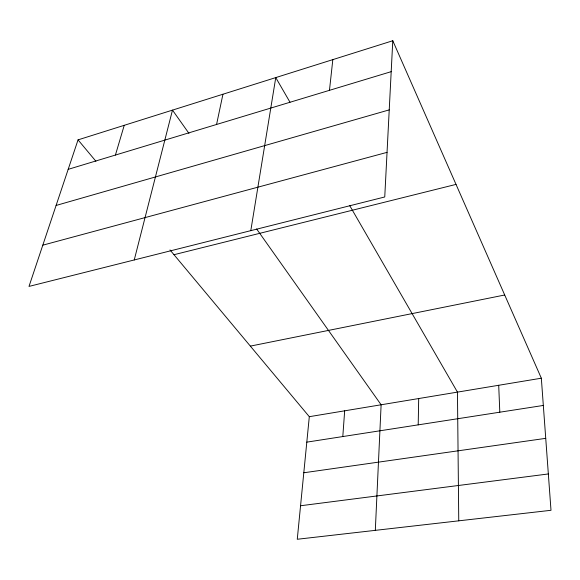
<?xml version="1.0" encoding="UTF-8"?>
<svg xmlns="http://www.w3.org/2000/svg" width="580" height="580" viewBox="0 0 580 580"><rect width="100%" height="100%" fill="white"/><g stroke="black" fill="none" stroke-linecap="round" stroke-linejoin="round"><path stroke-width="0.87" d="M418.202 424.857L418.695 398.547M375.311 530.352L381.118 404.775L256.635 228.962M392.783 40.738L384.75 196.968L29 286.418L78.046 139.867L392.783 40.738L541.336 378.211L551 510.298L297.264 539.262L309.307 416.686L170.005 249.936M342.802 436.559L344.672 410.821M329.462 90.328L332.826 59.624M250.799 230.644L275.761 77.597L289.993 102.232M216.565 124.468L222.945 94.228M134.248 259.956L172.485 110.12L188.964 133.393M115.42 155.056L124.236 125.316M68.179 169.346L391.196 71.659M56.093 205.458L389.224 109.881M42.804 245.173L387.041 152.359M173.985 254.707L456.018 184.397M250.35 346.115L504.701 294.995M309.307 416.686L541.336 378.211M306.805 442.141L543.329 405.449M303.797 472.765L545.736 438.349M300.556 505.753L548.339 473.954M78.046 139.867L95.91 161.247M349.682 205.552L457.461 392.116L458.758 520.826M498.706 385.279L499.808 412.199"/></g></svg>
